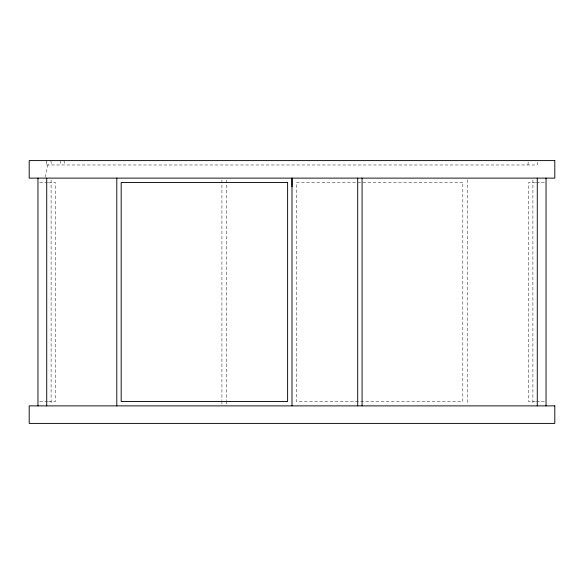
<?xml version="1.0" encoding="UTF-8"?>
<svg xmlns="http://www.w3.org/2000/svg" width="584" height="584" viewBox="0 0 584 584"><rect width="100%" height="100%" fill="white"/><g stroke="black" fill="none" stroke-linecap="round" stroke-linejoin="round"><path stroke-width="0.44" stroke-dasharray="2.92 2.19" d="M537.28 162.352L537.28 164.98L46.72 164.98L46.727 162.352M528.002 164.98L528.235 160.6M45.034 177.244L48.633 162.352M39.712 182.5L47.596 182.5M48.472 182.5L55.48 182.5L55.48 401.5L48.472 401.5M535.528 182.5L528.52 182.5L528.52 401.5L535.528 401.5M536.404 182.5L544.288 182.5M39.712 401.5L47.596 401.5M536.404 401.5L544.288 401.5M63.817 160.6L65.51 164.98M50.801 160.6L51.575 164.98M60.269 160.6L60.429 164.98M532.9 179.93L532.9 404.07M467.2 179.814L467.2 404.15M226.3 179.93L226.3 400.456M226.3 401.361L226.3 404.07M221.92 179.93L221.92 400.456M221.92 401.361L221.92 404.07M51.1 179.93L51.1 404.07M46.72 160.6L46.72 164.98M462.82 182.5L296.38 182.5L296.38 401.5L462.82 401.5L462.82 182.5"/><path stroke-width="0.88" d="M292 186.676L292 178.12L292 405.88M546.04 178.12L546.04 405.88M537.28 178.12L537.28 405.88M362.08 178.12L362.08 405.88M357.7 178.12L357.7 405.88M116.8 178.12L116.8 405.88M46.72 178.12L46.72 405.88M37.96 178.12L37.96 405.88M554.8 160.6L29.2 160.6L29.2 178.12L554.8 178.12L554.8 160.6M287.62 182.5L121.18 182.5L121.18 401.5L287.62 401.5L287.62 182.5M554.8 405.88L29.2 405.88L29.2 423.4L554.8 423.4L554.8 405.88"/></g></svg>
